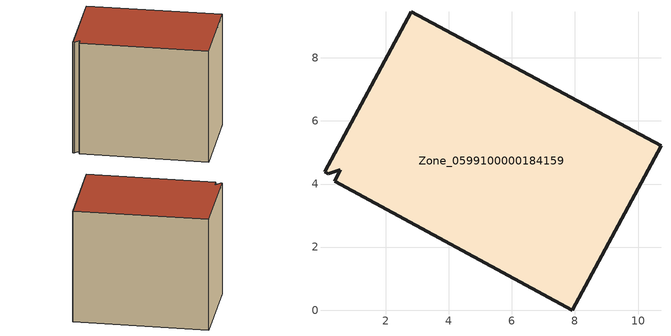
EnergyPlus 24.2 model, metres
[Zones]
Zone_0599100000184159
 floor ground (C_G): 0.56,4.45 0.17,4.33 0.06,4.39 2.81,9.46 10.73,5.22 7.91,0 0.38,4.08 z0
 wall outside (C_F): 7.91,0 10.73,5.22 2.81,9.46 0.06,4.39 0.17,4.33 0.56,4.45 0.38,4.08 7.91,0 z0:7.95
 roof outside (C_R): 0.17,4.33 0.56,4.45 0.38,4.08 7.91,0 10.73,5.22 2.81,9.46 0.06,4.39 z7.95
[BUILDING]
Pand.0599100000184159: North Axis=0; Terrain=City; Loads Convergence Tolerance Value=0.04; Temperature Convergence Tolerance Value=0.4; Solar Distribution=FullExterior; Maximum Number of Warmup Days=25; Minimum Number of Warmup Days=1
[Site:Location]
Rotterdam.The.Hague.AP_ZH_NLD Design_Conditions: Latitude=51.96; Longitude=4.45; Time Zone=1; Elevation=-4.5
[SITE:GROUNDTEMPERATURE:BUILDINGSURFACE]
18, 18, 18, 18, 18, 18, 18, 18, 18, 18, 18, 18
[MATERIAL] Thermal Absorptance=0.9; Solar Absorptance=0.7; Visible Absorptance=0.7
Name | Roughness | Thickness | Conductivity | Density | Specific Heat
G.TC.1946 | MediumSmooth | 0.15 | 1 | 540 | 1210
F.TC.1946 | Rough | 0.3 | 0.857143 | 1920 | 840
R.TC.1946 | MediumRough | 0.2 | 0.909091 | 1500 | 1000
[CONSTRUCTION]
C_G: G.TC.1946
C_F: F.TC.1946
C_R: R.TC.1946
[ZONE]
Zone_0599100000184159: Type=1; Multiplier=1; Ceiling Height=Autocalculate; Volume=Autocalculate; Floor Area=autocalculate; Part of Total Floor Area=Yes
[ZONEINFILTRATION:DESIGNFLOWRATE]
Infil_Zone_0599100000184159: Zone or ZoneList or Space or SpaceList=Zone_0599100000184159; Schedule=AlwaysOn; Design Flow Rate Calculation Method=Flow/Area; Flow Rate per Floor Area=0.003; Constant Term Coefficient=1; Temperature Term Coefficient=0; Velocity Term Coefficient=0; Velocity Squared Term Coefficient=0
[HVACTEMPLATE:ZONE:IDEALLOADSAIRSYSTEM]
Zone_0599100000184159: Maximum Heating Supply Air Temperature=50; Minimum Cooling Supply Air Temperature=13; Maximum Heating Supply Air Humidity Ratio=0.0156; Minimum Cooling Supply Air Humidity Ratio=0.0077; Heating Limit=NoLimit; Cooling Limit=NoLimit; Dehumidification Control Type=ConstantSensibleHeatRatio; Cooling Sensible Heat Ratio=0.7; Dehumidification Setpoint=60; Humidification Control Type=None; Humidification Setpoint=30; Outdoor Air Method=None; Outdoor Air Flow Rate per Person=0.00944; Outdoor Air Flow Rate per Zone Floor Area=0; Outdoor Air Flow Rate per Zone=0; Demand Controlled Ventilation Type=None; Outdoor Air Economizer Type=NoEconomizer; Heat Recovery Type=None; Sensible Heat Recovery Effectiveness=0.7; Latent Heat Recovery Effectiveness=0.65
[ZONECONTROL:THERMOSTAT]
ThermostatControl_Zone_0599100000184159: Zone or ZoneList=Zone_0599100000184159; Control Type Schedule=DualSetpointControlType; Control 1=Thermostat_Zone_0599100000184159; Temperature Difference Between Cutout And Setpoint=0
[THERMOSTATSETPOINT:DUALSETPOINT]
Thermostat_Zone_0599100000184159: Heating Setpoint Temperature Schedule=HeatingSetpoint_Zone_0599100000184159; Cooling Setpoint Temperature Schedule=CoolingSetpoint_Zone_0599100000184159
[SCHEDULE:COMPACT]
HeatingSetpoint_Zone_0599100000184159: Through: 12/31, For: AllDays, Until: 24:00, 21
CoolingSetpoint_Zone_0599100000184159: Through: 12/31, For: AllDays, Until: 24:00, 24
DualSetpointControlType: Through: 12/31, For: AllDays, Until: 24:00, 4
AlwaysOn: Through: 12/31, For: AllDays, Until: 24:00, 1
